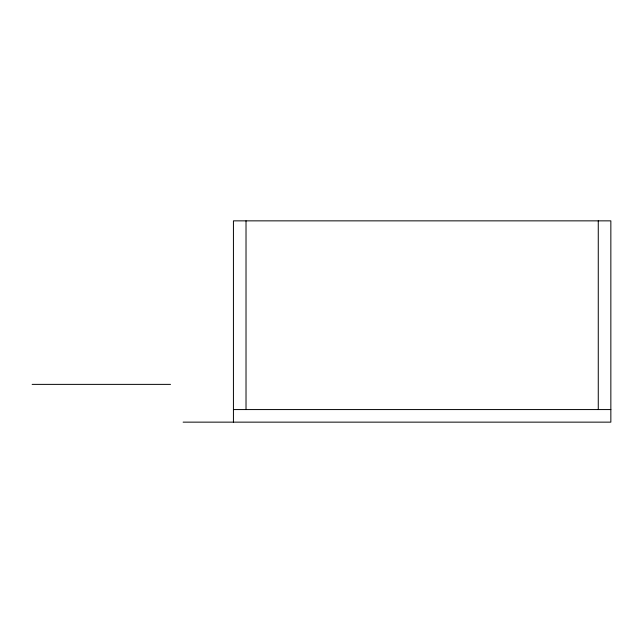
<?xml version="1.0" encoding="UTF-8"?>
<svg xmlns="http://www.w3.org/2000/svg" width="643" height="643" viewBox="0 0 643 643"><rect width="100%" height="100%" fill="white"/><g stroke="black" fill="none" stroke-linecap="round" stroke-linejoin="round"><path stroke-width="0.96" d="M32.15 384.377L170.516 384.377M233.433 409.567L610.85 409.567M183.118 422.146L610.85 422.146L610.85 220.854L233.433 220.854L233.433 422.146M598.271 220.854L598.271 409.567M246.02 220.854L246.02 409.567"/></g></svg>
